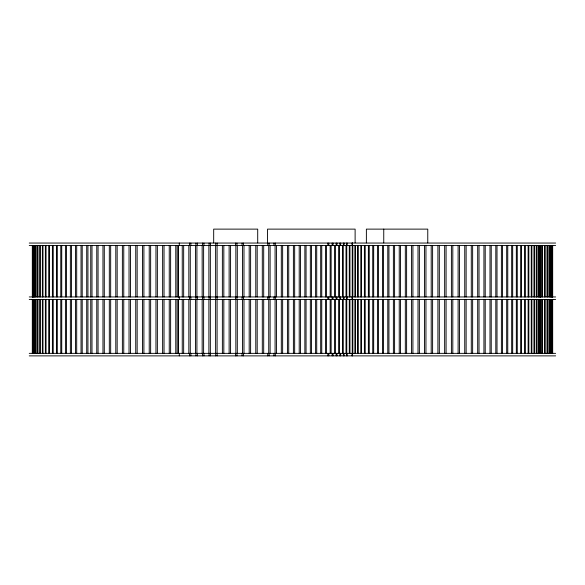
<?xml version="1.0" encoding="UTF-8"?>
<svg xmlns="http://www.w3.org/2000/svg" width="585" height="585" viewBox="0 0 585 585"><rect width="100%" height="100%" fill="white"/><g stroke="black" fill="none" stroke-linecap="round" stroke-linejoin="round"><path stroke-width="0.88" d="M29.25 243.053L555.648 243.053M29.25 245.568L555.648 245.568M29.25 296.946L555.648 296.946M29.25 299.461L555.648 299.461M29.25 353.355L555.648 353.355M29.25 355.877L555.648 355.877M552.671 245.568L552.679 296.946M552.671 299.461L552.679 353.355M552.481 245.568L552.481 296.946M552.452 299.461L552.452 353.355M552.379 245.568L552.379 296.946M552.379 299.461L552.379 353.355M551.969 287.315L551.969 296.946M551.969 299.461L551.969 309.567M551.852 245.568L551.852 296.946M551.852 299.461L551.852 353.355M551.67 245.568L551.67 296.946M551.67 299.461L551.67 353.355M550.807 245.568L550.807 296.946M550.807 299.461L550.807 353.355M550.529 245.568L550.529 296.946M550.529 299.461L550.529 353.355M549.337 245.568L549.337 296.946M549.337 299.461L549.337 353.355M548.971 245.568L548.971 296.946M548.971 299.461L548.971 353.355M547.45 245.568L547.45 296.946M547.45 299.461L547.45 353.355M547.004 245.568L547.004 296.946M547.004 299.461L547.004 353.355M545.161 245.568L545.161 296.946M545.161 299.461L545.161 353.355M544.628 245.568L544.628 296.946M544.628 299.461L544.628 353.355M542.471 245.568L542.471 296.946M542.471 299.461L542.471 353.355M541.856 245.568L541.856 296.946M541.856 299.461L541.856 353.355M540.767 245.568L540.73 296.946M540.767 299.461L540.73 353.355M540.657 245.568L540.657 296.946M540.657 299.461L540.657 353.355M540.467 245.568L540.467 296.946M540.467 299.461L540.467 353.355M540.335 245.568L540.335 296.946M540.335 299.461L540.335 353.355M539.663 245.568L539.663 296.946M539.663 299.461L539.663 353.355M539.436 245.568L539.436 296.946M539.436 299.461L539.436 353.355M538.397 245.568L538.397 296.946M538.397 299.461L538.397 353.355M538.076 245.568L538.076 296.946M538.076 299.461L538.076 353.355M536.672 245.568L536.672 296.946M536.672 299.461L536.672 353.355M536.248 245.568L536.248 296.946M536.248 299.461L536.248 353.355M534.493 245.568L534.493 296.946M534.493 299.461L534.493 353.355M533.973 245.568L533.973 296.946M533.973 299.461L533.973 353.355M531.875 245.568L531.875 296.946M531.875 299.461L531.875 353.355M531.268 245.568L531.268 296.946M531.268 299.461L531.268 353.355M528.825 245.568L528.825 296.946M528.825 299.461L528.825 353.355M528.131 245.568L528.131 296.946M528.131 299.461L528.131 353.355M525.367 245.568L525.367 296.946M525.367 299.461L525.367 353.355M524.584 245.568L524.584 296.946M524.584 299.461L524.584 353.355M521.506 245.568L521.506 296.946M521.506 299.461L521.506 353.355M520.65 245.568L520.65 296.946M520.65 299.461L520.65 353.355M517.272 245.568L517.272 296.946M517.272 299.461L517.272 353.355M516.336 245.568L516.336 296.946M516.336 299.461L516.336 353.355M512.679 245.568L512.679 296.946M512.679 299.461L512.679 353.355M511.678 245.568L511.678 296.946M511.678 299.461L511.678 353.355M507.758 245.568L507.758 296.946M507.758 299.461L507.758 353.355M506.683 245.568L506.683 296.946M506.683 299.461L506.683 353.355M502.522 245.568L502.522 296.946M502.522 299.461L502.522 353.355M501.389 245.568L501.389 296.946M501.389 299.461L501.389 353.355M497.009 245.568L497.009 296.946M497.009 299.461L497.009 353.355M495.809 245.568L495.809 296.946M495.809 299.461L495.809 353.355M491.232 245.568L491.232 296.946M491.232 299.461L491.232 353.355M489.989 245.568L489.989 296.946M489.989 299.461L489.989 353.355M485.221 245.568L485.221 296.946M485.221 299.461L485.221 353.355M483.934 245.568L483.934 296.946M483.934 299.461L483.934 353.355M479.02 245.568L479.02 296.946M479.02 299.461L479.02 353.355M477.689 245.568L477.689 296.946M477.689 299.461L477.689 353.355M472.643 245.568L472.643 296.946M472.643 299.461L472.643 353.355M471.283 245.568L471.283 296.946M471.283 299.461L471.283 353.355M466.128 245.568L466.128 296.946M466.128 299.461L466.128 353.355M464.746 245.568L464.746 296.946M464.746 299.461L464.746 353.355M459.51 245.568L459.51 296.946M459.51 299.461L459.51 353.355M458.106 245.568L458.106 296.946M458.106 299.461L458.106 353.355M452.812 245.568L452.812 296.946M452.812 299.461L452.812 353.355M451.401 245.568L451.401 296.946M451.401 299.461L451.401 353.355M446.077 245.568L446.077 296.946M446.077 299.461L446.077 353.355M444.659 245.568L444.659 296.946M444.659 299.461L444.659 353.355M439.328 245.568L439.328 296.946M439.328 299.461L439.328 353.355M437.916 245.568L437.916 296.946M437.916 299.461L437.916 353.355M432.608 245.568L432.608 296.946M432.608 299.461L432.608 353.355M431.203 245.568L431.203 296.946M431.203 299.461L431.203 353.355M427.767 242.826L427.767 229.123L366.378 229.123L366.378 242.826M425.946 245.568L425.946 296.946M425.946 299.461L425.946 353.355M424.556 245.568L424.556 296.946M424.556 299.461L424.556 353.355M419.372 245.568L419.372 296.946M419.372 299.461L419.372 353.355M418.004 245.568L418.004 296.946M418.004 299.461L418.004 353.355M412.915 245.568L412.915 296.946M412.915 299.461L412.915 353.355M411.577 245.568L411.577 296.946M411.577 299.461L411.577 353.355M406.612 245.568L406.612 296.946M406.612 299.461L406.612 353.355M405.317 245.568L405.317 296.946M405.317 299.461L405.317 353.355M400.498 245.568L400.498 296.946M400.498 299.461L400.498 353.355M399.241 245.568L399.241 296.946M399.241 299.461L399.241 353.355M394.597 245.568L394.597 296.946M394.597 299.461L394.597 353.355M393.383 245.568L393.383 296.946M393.383 299.461L393.383 353.355M388.937 245.568L388.937 296.946M388.937 299.461L388.937 353.355M387.782 245.568L387.782 296.946M387.782 299.461L387.782 353.355M383.753 229.123L383.753 242.826M383.548 245.568L383.548 296.946M383.548 299.461L383.548 353.355M382.451 245.568L382.451 296.946M382.451 299.461L382.451 353.355M378.458 245.568L378.458 296.946M378.458 299.461L378.458 353.355M377.427 245.568L377.427 296.946M377.427 299.461L377.427 353.355M373.683 245.568L373.683 296.946M373.683 299.461L373.683 353.355M372.725 245.568L372.725 296.946M372.725 299.461L372.725 353.355M369.259 245.568L369.259 296.946M369.259 299.461L369.259 353.355M368.374 245.568L368.374 296.946M368.374 299.461L368.374 353.355M365.201 245.568L365.201 296.946M365.201 299.461L365.201 353.355M364.396 245.568L364.396 296.946M364.396 299.461L364.396 353.355M361.523 245.568L361.523 296.946M361.523 299.461L361.523 353.355M360.806 245.568L360.806 296.946M360.806 299.461L360.806 353.355M358.254 245.568L358.254 296.946M358.254 299.461L358.254 353.355M357.618 245.568L357.618 296.946M357.618 299.461L357.618 353.355M355.439 245.568L355.439 296.946M355.439 299.461L355.439 353.355M355.117 242.826L355.117 229.123L267.542 229.123L267.542 242.826M354.876 245.568L354.876 296.946M354.876 299.461L354.876 353.355M352.843 245.568L352.843 296.946M352.843 299.461L352.843 353.355M352.543 243.053L352.543 245.568L352.47 243.053M352.543 296.946L352.543 299.461L352.47 296.946M352.543 353.355L352.543 355.877L352.47 353.355M352.243 245.568L352.243 296.946M352.243 299.461L352.243 353.355M352.016 243.053L351.995 245.568M351.995 296.946L352.016 299.461M351.995 353.355L352.016 355.877M349.954 245.568L349.954 296.946M349.954 299.461L349.954 353.355M349.289 245.568L349.289 296.946M349.289 299.461L349.289 353.355M347.212 243.053L347.212 245.568M347.212 296.946L347.212 299.461M347.212 353.355L347.212 355.877M346.759 245.568L346.759 296.946M346.759 299.461L346.759 353.355M346.561 243.053L346.561 245.568M346.561 296.946L346.561 299.461M346.561 353.355L346.561 355.877M346.027 245.568L346.027 296.946M346.027 299.461L346.027 353.355M344.097 243.053L344.097 245.568M344.097 296.946L344.097 299.461M344.097 353.355L344.097 355.877M343.373 243.053L343.373 245.568M343.373 296.946L343.373 299.461M343.373 353.355L343.373 355.877M343.271 245.568L343.271 296.946M343.271 299.461L343.271 353.355M342.474 245.568L342.474 296.946M342.474 299.461L342.474 353.355M340.682 243.053L340.682 245.568M340.682 296.946L340.682 299.461M340.682 353.355L340.682 355.877M339.9 243.053L339.9 245.568M339.9 296.946L339.9 299.461M339.9 353.355L339.9 355.877M339.49 245.568L339.49 296.946M339.49 299.461L339.49 353.355M338.635 245.568L338.635 296.946M338.635 299.461L338.635 353.355M336.989 243.053L336.989 245.568M336.989 296.946L336.989 299.461M336.989 353.355L336.989 355.877M336.148 243.053L336.148 245.568M336.148 296.946L336.148 299.461M336.148 353.355L336.148 355.877M335.446 245.568L335.446 296.946M335.446 299.461L335.446 353.355M334.525 245.568L334.525 296.946M334.525 299.461L334.525 353.355M333.033 243.053L333.033 245.568M333.033 296.946L333.033 299.461M333.033 353.355L333.033 355.877M332.134 243.053L332.134 245.568M332.134 296.946L332.134 299.461M332.134 353.355L332.134 355.877M331.132 245.568L331.132 296.946M331.132 299.461L331.132 353.355M330.159 245.568L330.159 296.946M330.159 299.461L330.159 353.355M328.821 243.053L328.821 245.568M328.821 296.946L328.821 299.461M328.821 353.355L328.821 355.877M327.863 243.053L327.863 245.568M327.863 296.946L327.863 299.461M327.863 353.355L327.863 355.877M326.562 245.568L326.562 296.946M326.562 299.461L326.562 353.355M325.545 245.568L325.545 296.946M325.545 299.461L325.545 353.355M321.757 245.568L321.757 296.946M321.757 299.461L321.757 353.355M320.69 245.568L320.69 296.946M320.69 299.461L320.69 353.355M316.726 245.568L316.726 296.946M316.726 299.461L316.726 353.355M315.615 245.568L315.615 296.946M315.615 299.461L315.615 353.355M311.491 245.568L311.491 296.946M311.491 299.461L311.491 353.355M310.335 245.568L310.335 296.946M310.335 299.461L310.335 353.355M306.057 245.568L306.057 296.946M306.057 299.461L306.057 353.355M304.865 245.568L304.865 296.946M304.865 299.461L304.865 353.355M300.449 245.568L300.449 296.946M300.449 299.461L300.449 353.355M299.213 245.568L299.213 296.946M299.213 299.461L299.213 353.355M294.664 245.568L294.664 296.946M294.664 299.461L294.664 353.355M293.392 245.568L293.392 296.946M293.392 299.461L293.392 353.355M288.727 245.568L288.727 296.946M288.727 299.461L288.727 353.355M287.425 245.568L287.425 296.946M287.425 299.461L287.425 353.355M282.643 245.568L282.643 296.946M282.643 299.461L282.643 353.355M281.312 245.568L281.312 296.946M281.312 299.461L281.312 353.355M276.442 245.568L276.442 296.946M276.442 299.461L276.442 353.355M275.301 243.053L275.301 245.568M275.301 296.946L275.301 299.461M275.301 353.355L275.301 355.877M275.082 245.568L275.082 296.946M275.082 299.461L275.082 353.355M273.963 243.053L273.963 245.568M273.963 296.946L273.963 299.461M273.963 353.355L273.963 355.877M270.116 245.568L270.116 296.946M270.116 299.461L270.116 353.355M269.107 243.053L269.107 245.568M269.107 296.946L269.107 299.461M269.107 353.355L269.107 355.877M268.734 245.568L268.734 296.946M268.734 299.461L268.734 353.355M267.747 243.053L267.747 245.568M267.747 296.946L267.747 299.461M267.747 353.355L267.747 355.877M263.696 245.568L263.696 296.946M263.696 299.461L263.696 353.355M262.299 245.568L262.299 296.946M262.299 299.461L262.299 353.355M257.707 242.826L257.707 229.123L213.686 229.123L213.686 242.826M257.195 245.568L257.195 296.946M257.195 299.461L257.195 353.355M255.784 245.568L255.784 296.946M255.784 299.461L255.784 353.355M250.614 245.568L250.614 296.946M250.614 299.461L250.614 353.355M249.188 245.568L249.188 296.946M249.188 299.461L249.188 353.355M243.982 245.568L243.982 296.946M243.982 299.461L243.982 353.355M243.499 243.053L243.499 245.568M243.499 296.946L243.499 299.461M243.499 353.355L243.499 355.877M242.541 245.568L242.541 296.946M242.541 299.461L242.541 353.355M242.073 243.053L242.073 245.568M242.073 296.946L242.073 299.461M242.073 353.355L242.073 355.877M237.305 245.568L237.305 296.946M237.305 299.461L237.305 353.355M236.947 243.053L236.947 245.568M236.947 296.946L236.947 299.461M236.947 353.355L236.947 355.877M235.85 245.568L235.85 296.946M235.85 299.461L235.85 353.355M235.514 243.053L235.514 245.568M235.514 296.946L235.514 299.461M235.514 353.355L235.514 355.877M230.578 245.568L230.578 296.946M230.578 299.461L230.578 353.355M229.123 245.568L229.123 296.946M229.123 299.461L229.123 353.355M223.828 245.568L223.828 296.946M223.828 299.461L223.828 353.355M222.373 245.568L222.373 296.946M222.373 299.461L222.373 353.355M217.137 243.053L217.137 245.568M217.137 296.946L217.137 299.461M217.137 353.355L217.137 355.877M217.086 245.568L217.086 296.946M217.086 299.461L217.086 353.355M215.697 243.053L215.697 245.568M215.697 296.946L215.697 299.461M215.697 353.355L215.697 355.877M215.624 245.568L215.624 296.946M215.624 299.461L215.624 353.355M210.527 243.053L210.527 245.568M210.527 296.946L210.527 299.461M210.527 353.355L210.527 355.877M210.337 245.568L210.337 296.946M210.337 299.461L210.337 353.355M209.094 243.053L209.094 245.568M209.094 296.946L209.094 299.461M209.094 353.355L209.094 355.877M208.882 245.568L208.882 296.946M208.882 299.461L208.882 353.355M203.938 243.053L203.938 245.568M203.938 296.946L203.938 299.461M203.938 353.355L203.938 355.877M203.617 245.568L203.617 296.946M203.617 299.461L203.617 353.355M202.505 243.053L202.505 245.568M202.505 296.946L202.505 299.461M202.505 353.355L202.505 355.877M202.161 245.568L202.161 296.946M202.161 299.461L202.161 353.355M197.372 243.053L197.372 245.568M197.372 296.946L197.372 299.461M197.372 353.355L197.372 355.877M196.918 245.568L196.918 296.946M196.918 299.461L196.918 353.355M195.946 243.053L195.946 245.568M195.946 296.946L195.946 299.461M195.946 353.355L195.946 355.877M195.478 245.568L195.478 296.946M195.478 299.461L195.478 353.355M190.849 243.053L190.849 245.568M190.849 296.946L190.849 299.461M190.849 353.355L190.849 355.877M190.271 245.568L190.271 296.946M190.271 299.461L190.271 353.355M189.438 243.053L189.438 245.568M189.438 296.946L189.438 299.461M189.438 353.355L189.438 355.877M188.831 245.568L188.831 296.946M188.831 299.461L188.831 353.355M183.661 245.568L183.661 296.946M183.661 299.461L183.661 353.355M182.249 245.568L182.249 296.946M182.249 299.461L182.249 353.355M179.295 243.053L179.295 245.568M179.295 296.946L179.295 299.461M179.295 353.355L179.295 355.877M178.41 245.568L178.41 296.946M178.476 299.461L178.476 353.355M178.345 245.568L178.345 296.946M178.345 299.461L178.345 353.355M177.131 245.568L177.131 296.946M177.131 299.461L177.131 353.355M175.771 245.568L175.771 296.946M175.771 299.461L175.771 353.355M170.63 245.568L170.63 296.946M170.63 299.461L170.63 353.355M169.248 245.568L169.248 296.946M169.248 299.461L169.248 353.355M164.034 245.568L164.034 296.946M164.034 299.461L164.034 353.355M162.637 245.568L162.637 296.946M162.637 299.461L162.637 353.355M157.365 245.568L157.365 296.946M157.365 299.461L157.365 353.355M155.954 245.568L155.954 296.946M155.954 299.461L155.954 353.355M150.645 245.568L150.645 296.946M150.645 299.461L150.645 353.355M149.226 245.568L149.226 296.946M149.226 299.461L149.226 353.355M143.903 245.568L143.903 296.946M143.903 299.461L143.903 353.355M142.477 245.568L142.477 296.946M142.477 299.461L142.477 353.355M137.153 245.568L137.153 296.946M137.153 299.461L137.153 353.355M135.742 245.568L135.742 296.946M135.742 299.461L135.742 353.355M130.44 245.568L130.44 296.946M130.44 299.461L130.44 353.355M129.029 245.568L129.029 296.946M129.029 299.461L129.029 353.355M123.764 245.568L123.764 296.946M123.764 299.461L123.764 353.355M122.375 245.568L122.375 296.946M122.375 299.461L122.375 353.355M117.168 245.568L117.168 296.946M117.168 299.461L117.168 353.355M115.793 245.568L115.793 296.946M115.793 299.461L115.793 353.355M110.675 245.568L110.675 296.946M110.675 299.461L110.675 353.355M109.315 245.568L109.315 296.946M109.315 299.461L109.315 353.355M104.291 245.568L104.291 296.946M104.291 299.461L104.291 353.355M102.967 245.568L102.967 296.946M102.967 299.461L102.967 353.355M98.061 245.568L98.061 296.946M98.061 299.461L98.061 353.355M96.766 245.568L96.766 296.946M96.766 299.461L96.766 353.355M91.999 245.568L91.999 296.946M91.999 299.461L91.999 353.355M90.741 245.568L90.741 296.946M90.741 299.461L90.741 353.355M87.94 245.568L87.94 296.946M87.94 299.461L87.94 353.355M86.712 245.568L86.712 296.946M86.712 299.461L86.712 353.355M82.207 245.568L82.207 296.946M82.207 299.461L82.207 353.355M81.03 245.568L81.03 296.946M81.03 299.461L81.03 353.355M76.701 245.568L76.701 296.946M76.701 299.461L76.701 353.355M75.567 245.568L75.567 296.946M75.567 299.461L75.567 353.355M71.436 245.568L71.436 296.946M71.436 299.461L71.436 353.355M70.361 245.568L70.361 296.946M70.361 299.461L70.361 353.355M66.441 245.568L66.441 296.946M66.441 299.461L66.441 353.355M65.425 245.568L65.425 296.946M65.425 299.461L65.425 353.355M61.732 245.568L61.732 296.946M61.732 299.461L61.732 353.355M60.774 245.568L60.774 296.946M60.774 299.461L60.774 353.355M57.315 245.568L57.315 296.946M57.315 299.461L57.315 353.355M56.431 245.568L56.431 296.946M56.431 299.461L56.431 353.355M53.22 245.568L53.22 296.946M53.22 299.461L53.22 353.355M52.401 245.568L52.401 296.946M52.401 299.461L52.401 353.355M49.454 245.568L49.454 296.946M49.454 299.461L49.454 353.355M48.709 245.568L48.709 296.946M48.709 299.461L48.709 353.355M46.039 245.568L46.039 296.946M46.039 299.461L46.039 353.355M45.367 245.568L45.367 296.946M45.367 299.461L45.367 353.355M42.976 245.568L42.976 296.946M42.976 299.461L42.976 353.355M42.383 245.568L42.383 296.946M42.383 299.461L42.383 353.355M40.285 245.568L40.285 296.946M40.285 299.461L40.285 353.355M39.765 245.568L39.765 296.946M39.765 299.461L39.765 353.355M37.974 245.568L37.974 296.946M37.974 299.461L37.974 353.355M37.535 245.568L37.535 296.946M37.535 299.461L37.535 353.355M36.051 245.568L36.051 296.946M36.051 299.461L36.051 353.355M35.692 245.568L35.692 296.946M35.692 299.461L35.692 353.355M34.515 245.568L34.515 296.946M34.515 299.461L34.515 353.355M34.244 245.568L34.244 296.946M34.244 299.461L34.244 353.355M33.389 245.568L33.389 296.946M33.389 299.461L33.389 353.355M33.199 245.568L33.199 296.946M33.199 299.461L33.199 353.355M32.921 245.568L32.921 284.105M32.921 288.917L32.921 296.946M32.921 299.461L32.921 308.726M32.921 312.938L32.921 353.355M32.658 245.568L32.658 296.946M32.658 299.461L32.658 353.355M32.555 245.568L32.555 296.946M32.555 299.461L32.555 353.355M32.424 245.568L32.424 296.946M32.424 299.461L32.424 353.355M32.336 245.568L32.336 296.946M32.321 299.461L32.321 353.355"/></g></svg>
